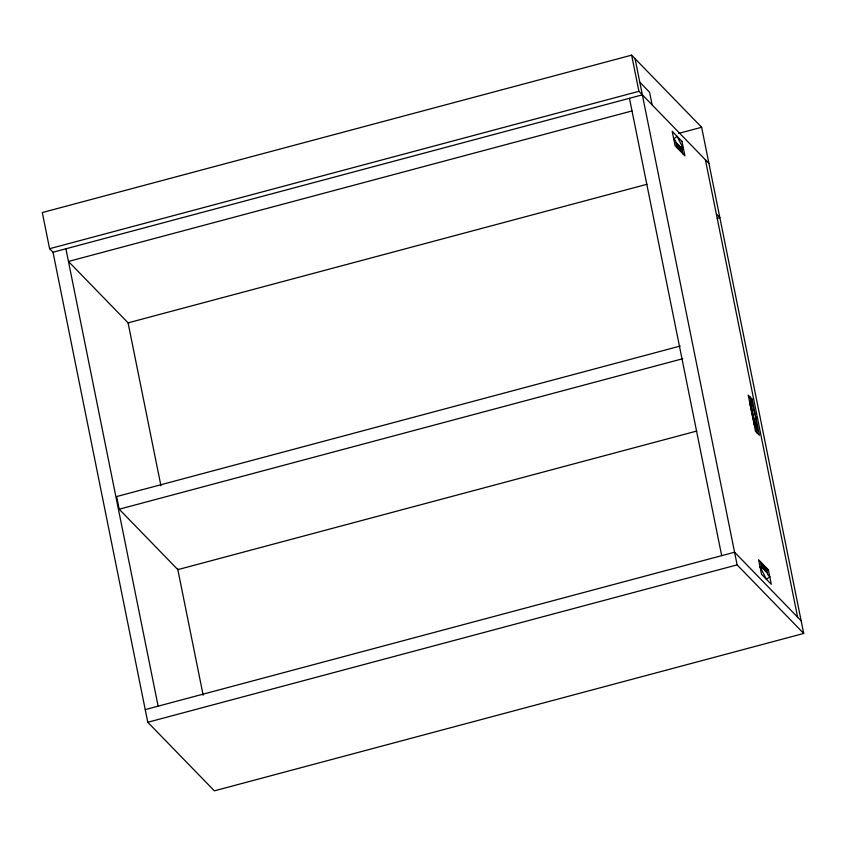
<?xml version="1.0" encoding="UTF-8"?>
<svg xmlns="http://www.w3.org/2000/svg" width="846" height="846" viewBox="0 0 846 846"><rect width="100%" height="100%" fill="white"/><g stroke="black" fill="none" stroke-linecap="round" stroke-linejoin="round"><path stroke-width="1.27" d="M631.634 55.159L42.3 212.547L49.586 248.703L53.012 252.235L147.786 722.262L214.366 790.841L803.7 633.453L701.641 127.27L631.634 55.159L638.931 91.315L708.927 163.426M49.586 248.703L638.931 91.315M53.012 252.235L642.357 94.847M632.015 110.942L68.463 261.446L128.772 323.574M678.672 133.404L701.641 127.27M647.01 184.28L128.084 322.865L160.93 485.752M717.313 218.342L719.861 217.665L716.435 214.133M680.195 346.056L116.642 496.56L119.191 509.218L177.84 569.633L696.766 431.048M119.191 509.218L682.754 358.715M145.237 709.604L734.571 552.216L801.151 620.795M147.786 722.262L737.13 564.874L803.7 633.453M639.798 82.189L649.591 92.277L652.15 104.936M749.619 402.146L754.431 424.343L753.998 423.899M751.1 403.679L751.491 404.071L750.064 397.017L755.753 417.194L757.35 433.173L750.296 402.844L755.298 425.242M705.405 159.799L797.619 617.168M682.923 153.824L682.595 152.227L676.705 146.157L677.033 147.754M766.391 567.803L766.719 569.411L760.829 563.341L760.501 561.744M635.06 58.691L737.13 564.874M629.466 98.295L721.68 555.663M177.607 568.491L203.156 695.19M65.903 248.787L158.128 706.156M677.096 136.365L673.723 138.871L675.637 140.848L675.922 142.265L681.813 148.336L681.527 146.908L683.515 148.959L677.096 136.365M769.775 576.771L766.402 579.277L759.983 566.683L761.897 568.649L761.612 567.232L767.502 573.302L767.787 574.72L769.775 576.771M681.992 141.409L672.2 131.331L675.119 145.787L684.911 155.876L681.992 141.409M681.95 149.023L676.06 142.953L676.525 145.237L682.415 151.307L681.95 149.023M752.105 399.122L748.192 395.082L755.478 431.238L759.401 435.278L752.105 399.122M768.38 569.855L758.598 559.766L761.506 574.233L771.298 584.322L768.38 569.855M766.899 570.32L761.009 564.261L761.474 566.545L767.364 572.615L766.899 570.32"/></g></svg>
